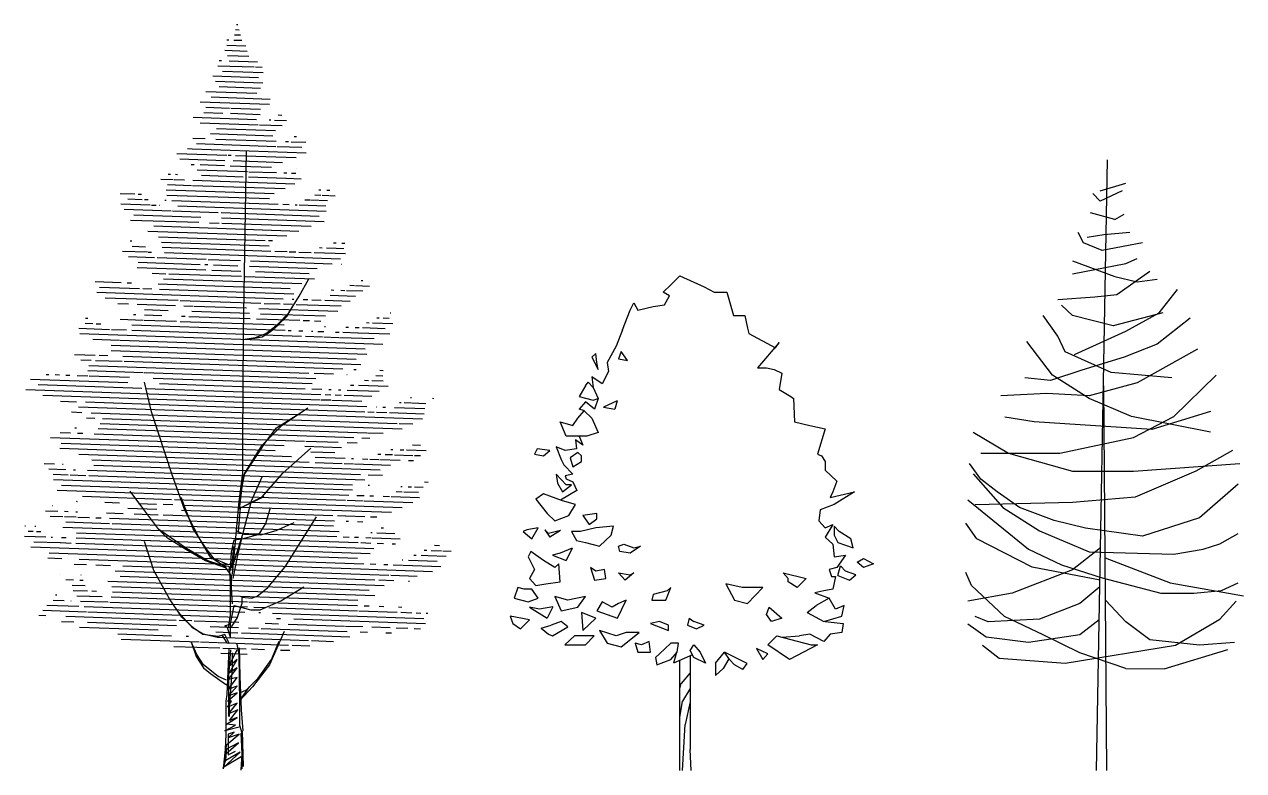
# Model space of a CAD drawing. Header units: millimetres. Extents: x 1184 to 28018, y -9790 to 13251.
# Drawn here: x 15672 to 27299, y -9790 to -2671 of the extents above; entities that cross this region are included whole.
import ezdxf

# ---------------------------------------------------------------- set-up
doc = ezdxf.new("R2010")
doc.units = ezdxf.units.MM
doc.layers.add('derevo', color=7, linetype='Continuous')

msp = doc.modelspace()

# ---------------------------------------------------------------- linework, layer by layer
at = {"layer": 'derevo', "color": 0}
for p, q in [((17695, -2671), (17707, -2671)), ((17677, -2770), (17733, -2772)), ((17686, -2721), (17720, -2722)), ((17601, -2868), (17783, -2874)), ((17603, -2818), (17621, -2818)), ((17668, -2820), (17747, -2823)), ((17528, -3015), (17552, -3016)), ((17584, -2917), (17798, -2925)), ((17609, -2968), (17811, -2975)), ((17626, -3019), (17896, -3028)), ((17518, -3065), (17864, -3077)), ((17560, -3116), (17948, -3130)), ((17877, -3077), (17938, -3080)), ((17470, -3163), (17904, -3178)), ((17495, -3214), (17947, -3230)), ((17403, -3311), (17889, -3328)), ((17453, -3363), (18017, -3383)), ((17528, -3265), (17923, -3279)), ((17348, -3409), (18010, -3432)), ((17401, -3461), (17627, -3469)), ((17641, -3469), (17925, -3479)), ((17283, -3557), (17885, -3578)), ((17383, -3510), (17565, -3517)), ((17639, -3519), (17921, -3529)), ((18007, -3582), (18022, -3583)), ((18056, -3584), (18171, -3588)), ((18093, -3535), (18127, -3536)), ((17347, -3609), (17901, -3629)), ((17447, -3713), (18041, -3734)), ((17503, -3665), (18066, -3684)), ((17914, -3629), (18130, -3637)), ((17278, -3757), (17396, -3761)), ((17312, -3808), (18071, -3835)), ((17498, -3765), (18073, -3785)), ((18081, -3835), (18319, -3843)), ((18163, -3788), (18191, -3789)), ((18215, -3790), (18357, -3795)), ((18244, -3741), (18266, -3741)), ((17127, -3902), (17601, -3918)), ((17155, -3953), (17582, -3968)), ((17227, -3855), (17271, -3857)), ((17273, -3857), (18360, -3895)), ((17614, -3919), (17644, -3920)), ((17684, -3921), (18263, -3941)), ((17762, -5619), (17791, -3880)), ((17263, -4007), (17292, -4008)), ((17320, -4059), (17801, -4075)), ((17347, -4009), (17580, -4018)), ((17633, -4019), (18027, -4033)), ((17662, -3970), (18134, -3987)), ((18270, -4042), (18270, -4042)), ((25896, -9790), (26001, -3962)), ((16974, -4147), (17092, -4151)), ((17042, -4099), (17066, -4100)), ((17101, -4151), (17199, -4154)), ((17113, -4101), (17132, -4102)), ((17277, -4157), (18251, -4191)), ((17360, -4110), (17759, -4124)), ((17809, -4126), (18164, -4138)), ((17811, -4076), (18077, -4085)), ((18145, -4087), (18176, -4088)), ((18167, -4138), (18312, -4143)), ((18218, -4090), (18260, -4091)), ((25931, -4259), (26177, -4185)), ((16584, -4283), (16724, -4288)), ((16758, -4289), (16789, -4290)), ((17025, -4248), (18054, -4284)), ((17031, -4299), (18009, -4333)), ((17037, -4199), (17267, -4207)), ((17275, -4207), (18160, -4238)), ((18441, -4298), (18498, -4300)), ((18481, -4249), (18500, -4250)), ((18512, -4300), (18574, -4302)), ((18557, -4252), (18584, -4253)), ((25931, -4358), (25861, -4284)), ((26141, -4259), (25931, -4358)), ((16591, -4383), (16871, -4393)), ((16657, -4336), (16794, -4340)), ((16816, -4341), (16851, -4342)), ((16884, -4394), (16929, -4395)), ((16957, -4396), (16962, -4396)), ((17012, -4348), (17023, -4348)), ((17079, -4350), (18091, -4386)), ((17135, -4402), (18551, -4452)), ((18138, -4387), (18196, -4389)), ((18253, -4391), (18273, -4392)), ((18293, -4393), (18547, -4402)), ((18345, -4345), (18393, -4346)), ((18400, -4346), (18562, -4352)), ((18582, -4303), (18637, -4305)), ((16623, -4434), (17071, -4450)), ((16715, -4488), (17354, -4510)), ((17085, -4451), (17519, -4466)), ((17548, -4467), (18483, -4499)), ((17551, -4517), (18531, -4551)), ((26071, -4531), (25838, -4469)), ((26071, -4531), (26159, -4482)), ((16683, -4537), (17336, -4559)), ((16849, -4642), (18176, -4689)), ((16906, -4594), (18288, -4643)), ((17438, -4563), (17530, -4566)), ((17555, -4567), (18406, -4597)), ((16682, -4737), (16696, -4737)), ((16950, -4696), (17968, -4732)), ((16978, -4747), (18006, -4783)), ((17999, -4733), (18038, -4734)), ((18619, -4754), (18646, -4755)), ((18698, -4757), (18728, -4758)), ((25773, -4754), (25721, -4655)), ((25949, -4829), (25773, -4754)), ((25966, -4680), (25808, -4705)), ((26334, -4754), (25949, -4829)), ((26212, -4655), (25966, -4680)), ((16607, -4834), (16845, -4842)), ((16701, -4787), (16827, -4792)), ((16853, -4843), (16884, -4844)), ((16854, -4793), (16856, -4793)), ((16985, -4797), (18022, -4834)), ((17008, -4848), (18687, -4907)), ((18060, -4835), (18178, -4839)), ((18198, -4840), (18262, -4842)), ((18289, -4843), (18406, -4847)), ((18434, -4848), (18734, -4858)), ((18485, -4800), (18511, -4801)), ((18553, -4802), (18644, -4805)), ((18646, -4805), (18717, -4808)), ((16666, -4886), (16912, -4895)), ((16747, -4989), (17403, -5012)), ((16756, -4939), (17347, -4960)), ((16939, -4896), (17406, -4912)), ((17392, -4962), (17421, -4963)), ((17426, -4913), (17734, -4924)), ((17474, -4965), (17709, -4973)), ((17818, -4977), (18465, -4999)), ((17827, -4927), (18608, -4954)), ((18694, -4957), (18696, -4957)), ((25668, -4928), (26071, -5076)), ((25668, -5051), (26177, -4952)), ((26177, -4952), (26282, -4903)), ((16891, -5044), (17021, -5049)), ((17000, -5098), (18318, -5144)), ((17051, -5050), (17744, -5074)), ((17460, -5014), (17737, -5024)), ((17778, -5075), (18439, -5098)), ((17876, -5029), (18388, -5046)), ((18292, -5265), (18384, -5099)), ((18809, -5111), (18810, -5111)), ((18884, -5114), (18900, -5114)), ((21837, -5157), (21922, -5071)), ((21922, -5071), (22153, -5174)), ((26071, -5076), (26282, -5126)), ((26404, -5027), (26089, -5250)), ((26282, -5126), (26475, -5101)), ((16347, -5125), (16594, -5134)), ((16362, -5226), (18140, -5288)), ((16387, -5177), (16771, -5190)), ((16651, -5136), (16694, -5137)), ((16801, -5191), (16886, -5194)), ((16948, -5146), (18206, -5190)), ((16960, -5197), (18243, -5242)), ((18596, -5204), (18622, -5205)), ((18691, -5207), (18729, -5208)), ((18744, -5209), (18900, -5214)), ((18776, -5160), (18821, -5162)), ((18830, -5162), (18964, -5167)), ((21764, -5225), (21837, -5157)), ((21825, -5260), (21764, -5225)), ((22153, -5174), (22251, -5225)), ((22251, -5225), (22372, -5225)), ((22372, -5225), (22433, -5449)), ((26492, -5423), (26667, -5200)), ((16441, -5279), (17139, -5303)), ((16562, -5333), (16665, -5337)), ((16748, -5339), (17113, -5352)), ((17157, -5304), (17927, -5331)), ((17959, -5332), (18110, -5337)), ((18143, -5338), (18230, -5341)), ((18193, -5421), (18292, -5265)), ((18226, -5291), (18240, -5291)), ((18264, -5342), (18692, -5357)), ((18329, -5295), (18375, -5296)), ((18412, -5297), (18501, -5301)), ((18536, -5302), (18779, -5310)), ((18555, -5252), (18557, -5252)), ((18588, -5254), (18828, -5262)), ((21448, -5397), (21485, -5328)), ((21485, -5328), (21521, -5397)), ((21667, -5363), (21777, -5346)), ((21777, -5346), (21825, -5260)), ((25879, -5274), (25528, -5299)), ((26089, -5250), (25879, -5274)), ((16667, -5437), (16669, -5437)), ((16714, -5438), (16736, -5439)), ((16817, -5442), (16983, -5448)), ((16818, -5392), (17044, -5400)), ((17169, -5454), (17205, -5455)), ((17191, -5355), (17283, -5358)), ((17239, -5457), (17825, -5477)), ((17269, -5408), (17820, -5427)), ((17290, -5358), (17791, -5376)), ((17908, -5380), (18662, -5406)), ((17925, -5431), (18543, -5452)), ((18084, -5538), (18193, -5421)), ((18093, -5537), (18175, -5456)), ((18175, -5456), (18230, -5364)), ((19161, -5424), (19167, -5424)), ((21375, -5586), (21448, -5397)), ((21521, -5397), (21667, -5363)), ((22433, -5449), (22543, -5449)), ((22543, -5449), (22567, -5569)), ((25528, -5646), (25388, -5448)), ((25668, -5448), (25563, -5349)), ((26054, -5547), (25668, -5448)), ((26527, -5423), (26054, -5547)), ((26177, -5596), (26492, -5423)), ((16192, -5570), (16484, -5580)), ((16252, -5522), (16325, -5525)), ((16254, -5472), (16277, -5473)), ((16356, -5526), (16402, -5527)), ((16585, -5484), (16805, -5491)), ((16696, -5538), (18158, -5589)), ((16815, -5492), (17123, -5503)), ((17158, -5504), (18150, -5538)), ((17884, -5479), (18298, -5494)), ((17974, -5619), (18084, -5538)), ((18020, -5600), (18093, -5537)), ((18330, -5495), (18390, -5497)), ((18438, -5498), (18500, -5501)), ((18535, -5552), (18543, -5552)), ((18738, -5559), (18762, -5560)), ((18825, -5562), (18863, -5563)), ((18895, -5564), (19112, -5572)), ((18935, -5516), (18959, -5517)), ((18992, -5518), (19187, -5525)), ((19032, -5469), (19056, -5470)), ((19094, -5471), (19150, -5473)), ((22567, -5569), (22579, -5620)), ((26790, -5472), (26475, -5720)), ((16201, -5620), (19090, -5721)), ((16324, -5675), (16578, -5684)), ((16502, -5581), (16646, -5586)), ((16585, -5684), (18923, -5766)), ((16696, -5588), (18315, -5644)), ((17755, -6644), (17762, -5619)), ((17773, -5675), (17875, -5658)), ((17773, -5675), (17868, -5663)), ((17868, -5663), (17938, -5652)), ((17875, -5658), (17974, -5619)), ((17938, -5652), (18020, -5600)), ((18189, -5590), (18216, -5591)), ((18290, -5593), (18328, -5595)), ((18352, -5646), (18514, -5651)), ((18411, -5598), (18422, -5598)), ((18469, -5600), (18528, -5602)), ((18527, -5652), (18587, -5654)), ((18593, -5654), (18672, -5657)), ((18638, -5606), (18674, -5607)), ((18678, -5657), (19007, -5668)), ((18708, -5608), (18853, -5613)), ((18854, -5613), (19157, -5624)), ((21375, -5586), (21315, -5741)), ((22579, -5620), (22834, -5758)), ((25475, -6017), (25230, -5695)), ((25598, -5794), (25528, -5646)), ((25686, -5819), (26177, -5596)), ((16498, -5781), (18837, -5863)), ((16501, -5731), (18937, -5816)), ((21120, -5809), (21084, -5844)), ((21132, -5895), (21120, -5809)), ((21315, -5741), (21229, -5895)), ((21363, -5792), (21339, -5861)), ((21424, -5878), (21363, -5792)), ((22871, -5706), (22664, -5947)), ((22834, -5758), (22871, -5706)), ((26036, -5992), (25598, -5794)), ((26475, -5720), (26159, -5844)), ((26860, -5770), (26282, -6091)), ((16150, -5819), (16346, -5826)), ((16210, -5871), (16310, -5874)), ((16287, -5924), (18386, -5997)), ((16349, -5876), (16604, -5885)), ((16384, -5827), (16467, -5830)), ((16612, -5835), (18880, -5914)), ((16623, -5885), (18709, -5958)), ((21084, -5844), (21144, -5964)), ((21144, -5964), (21132, -5895)), ((21229, -5895), (21242, -5981)), ((21339, -5861), (21424, -5878)), ((26159, -5844), (25756, -5968)), ((15880, -6010), (15905, -6010)), ((15965, -6012), (16008, -6014)), ((16067, -6016), (16106, -6017)), ((16175, -6020), (16277, -6023)), ((16277, -5973), (16804, -5992)), ((16291, -6024), (16673, -6037)), ((16814, -5992), (18452, -6049)), ((16899, -6045), (18415, -6098)), ((18434, -5999), (18619, -6005)), ((18748, -6010), (18750, -6010)), ((18813, -5962), (18836, -5963)), ((19024, -6019), (19090, -6022)), ((19063, -5971), (19092, -5972)), ((21084, -6032), (21096, -6135)), ((21181, -6101), (21084, -6032)), ((21242, -5981), (21181, -6101)), ((22664, -5947), (22749, -5947)), ((22749, -5947), (22822, -5964)), ((22822, -5964), (22895, -5998)), ((22895, -5998), (22871, -6153)), ((25458, -6067), (25212, -6042)), ((25756, -5968), (25458, -6067)), ((25826, -6240), (25475, -6017)), ((26615, -6042), (26036, -5992)), ((26632, -6413), (27036, -6017)), ((15686, -6153), (18492, -6251)), ((15730, -6054), (16658, -6087)), ((15803, -6107), (16792, -6141)), ((16883, -6368), (16819, -6085)), ((16828, -6143), (18500, -6201)), ((16960, -6097), (18348, -6146)), ((18413, -6148), (18507, -6151)), ((18575, -6154), (18597, -6154)), ((18666, -6157), (18689, -6158)), ((18751, -6160), (19056, -6170)), ((18782, -6111), (18813, -6112)), ((18858, -6114), (19141, -6123)), ((18916, -6065), (18955, -6067)), ((18985, -6068), (19094, -6072)), ((21023, -6118), (20962, -6221)), ((21023, -6118), (21047, -6084)), ((21096, -6135), (21047, -6084)), ((21096, -6135), (21144, -6239)), ((22871, -6153), (22980, -6221)), ((26282, -6091), (25826, -6215)), ((25994, -9790), (25965, -6119)), ((15847, -6208), (18937, -6316)), ((16016, -6264), (16170, -6270)), ((16255, -6273), (18920, -6366)), ((18502, -6251), (18593, -6254)), ((18539, -6202), (18595, -6204)), ((18604, -6255), (18889, -6265)), ((18635, -6206), (18693, -6208)), ((18720, -6209), (18986, -6218)), ((19249, -6277), (19266, -6278)), ((19355, -6231), (19362, -6231)), ((19563, -6238), (19577, -6239)), ((20962, -6221), (21096, -6256)), ((21023, -6273), (20962, -6342)), ((21108, -6342), (21023, -6273)), ((21096, -6256), (21144, -6239)), ((21144, -6239), (21108, -6342)), ((21325, -6262), (21193, -6324)), ((21325, -6262), (21302, -6342)), ((22980, -6221), (23005, -6239)), ((23005, -6239), (23017, -6462)), ((25423, -6191), (24984, -6215)), ((25826, -6215), (25423, -6191)), ((26229, -6413), (25826, -6240)), ((16120, -6368), (16220, -6372)), ((16188, -6320), (19470, -6435)), ((16310, -6375), (19227, -6477)), ((17080, -6969), (16883, -6368)), ((18130, -6495), (18374, -6329)), ((18947, -6367), (19007, -6369)), ((19030, -6320), (19033, -6320)), ((19030, -6370), (19129, -6373)), ((19089, -6322), (19115, -6323)), ((19154, -6374), (19483, -6385)), ((19201, -6326), (19492, -6336)), ((19295, -6279), (19360, -6281)), ((19368, -6281), (19500, -6286)), ((20950, -6427), (21011, -6359)), ((21013, -6356), (20962, -6342)), ((21011, -6359), (21084, -6427)), ((21193, -6324), (21302, -6342)), ((26983, -6364), (26422, -6537)), ((16265, -6423), (16344, -6426)), ((16396, -6478), (18938, -6567)), ((16417, -6429), (19275, -6528)), ((17939, -6686), (18130, -6495)), ((18075, -6519), (18263, -6401)), ((19247, -6477), (19377, -6482)), ((20780, -6462), (20901, -6496)), ((20840, -6599), (20780, -6462)), ((20901, -6496), (20950, -6427)), ((21084, -6427), (21144, -6565)), ((23017, -6462), (23163, -6496)), ((23163, -6496), (23308, -6530)), ((25300, -6463), (25020, -6417)), ((26422, -6537), (25300, -6463)), ((26983, -6562), (26229, -6413)), ((26247, -6611), (26632, -6413)), ((15921, -6611), (18150, -6689)), ((16012, -6564), (16112, -6568)), ((16153, -6519), (16168, -6520)), ((16177, -6570), (16229, -6572)), ((16336, -6576), (18342, -6646)), ((16375, -6527), (18815, -6612)), ((17975, -6652), (18075, -6519)), ((18889, -6615), (18967, -6618)), ((18943, -6567), (19093, -6572)), ((21035, -6599), (20840, -6599)), ((20962, -6599), (20998, -6685)), ((21144, -6565), (21035, -6599)), ((23308, -6530), (23236, -6771)), ((24721, -6562), (25055, -6760)), ((25545, -6760), (26247, -6611)), ((16009, -6714), (18219, -6792)), ((16024, -6665), (18062, -6736)), ((17755, -6951), (17755, -6644)), ((17761, -6977), (17975, -6652)), ((17773, -6951), (17939, -6686)), ((18137, -6951), (18402, -6714)), ((18346, -6696), (18695, -6708)), ((18356, -6646), (18665, -6657)), ((18749, -6660), (18844, -6663)), ((19166, -6725), (19184, -6725)), ((19254, -6728), (19292, -6729)), ((19315, -6730), (19503, -6736)), ((19373, -6682), (19448, -6684)), ((20561, -6719), (20536, -6771)), ((20682, -6737), (20561, -6719)), ((20622, -6788), (20682, -6737)), ((20743, -6702), (20792, -6822)), ((20828, -6737), (20743, -6702)), ((20938, -6719), (20828, -6737)), ((20926, -6633), (20938, -6719)), ((20998, -6685), (20926, -6633)), ((27193, -6735), (26843, -6933)), ((15862, -6859), (15960, -6863)), ((16192, -6771), (18388, -6848)), ((16315, -6825), (19064, -6921)), ((18404, -6748), (18634, -6756)), ((18446, -6800), (18730, -6809)), ((18446, -6850), (18703, -6859)), ((18722, -6859), (18809, -6862)), ((18791, -6812), (18811, -6812)), ((18895, -6815), (18948, -6817)), ((18967, -6818), (19052, -6821)), ((19042, -6770), (19071, -6771)), ((19063, -6821), (19256, -6828)), ((19114, -6773), (19182, -6775)), ((19202, -6776), (19375, -6782)), ((19334, -6831), (19383, -6832)), ((19392, -6783), (19449, -6785)), ((20536, -6771), (20622, -6788)), ((20792, -6822), (20816, -6874)), ((20950, -6754), (20877, -6805)), ((20877, -6805), (20901, -6891)), ((20901, -6891), (20986, -6840)), ((20986, -6788), (20950, -6754)), ((20986, -6840), (20986, -6788)), ((23236, -6771), (23272, -6788)), ((23272, -6788), (23308, -6840)), ((23308, -6840), (23308, -6925)), ((24792, -7008), (24686, -6859)), ((24792, -6760), (25545, -6760)), ((25055, -6760), (25668, -6933)), ((26247, -6933), (27264, -6859)), ((15905, -6911), (16067, -6917)), ((15948, -6962), (16091, -6967)), ((16035, -6865), (16043, -6866)), ((16108, -6968), (16259, -6973)), ((16139, -6919), (16159, -6920)), ((16273, -6924), (18920, -7016)), ((16285, -6974), (18801, -7062)), ((16333, -6876), (18877, -6965)), ((17201, -7304), (17080, -6969)), ((17720, -7223), (17755, -6951)), ((17748, -7078), (17773, -6951)), ((17939, -7177), (18137, -6951)), ((18821, -6863), (19164, -6875)), ((18951, -6967), (19086, -6972)), ((20743, -6960), (20755, -7046)), ((20840, -7063), (20743, -6960)), ((20816, -6874), (20901, -6960)), ((20901, -6960), (20828, -6977)), ((23308, -6925), (23418, -7028)), ((24721, -6958), (25002, -7280)), ((25668, -6933), (26247, -6933)), ((26843, -6933), (26264, -7181)), ((15949, -7013), (18802, -7112)), ((16027, -7065), (18767, -7161)), ((17724, -7294), (17761, -6977)), ((17837, -7216), (17939, -6986)), ((18951, -7067), (18963, -7068)), ((19263, -7078), (19275, -7079)), ((19331, -7081), (19363, -7082)), ((19391, -7083), (19476, -7086)), ((19486, -7036), (19523, -7037)), ((20755, -7046), (20804, -7131)), ((20804, -7131), (20889, -7063)), ((20828, -6977), (20838, -7005)), ((20838, -7005), (20902, -7034)), ((20889, -7063), (20840, -7063)), ((20902, -7034), (20940, -7118)), ((23418, -7028), (23381, -7131)), ((24949, -7131), (24792, -7008)), ((27246, -7057), (26878, -7379)), ((15986, -7114), (18733, -7210)), ((16227, -7172), (17074, -7202)), ((16801, -7287), (16681, -7124)), ((17103, -7203), (19274, -7279)), ((17282, -7482), (17167, -7183)), ((17709, -7297), (17939, -7177)), ((17732, -7283), (17957, -7176)), ((18843, -7164), (18911, -7166)), ((18965, -7168), (19000, -7169)), ((19093, -7172), (19153, -7174)), ((19171, -7175), (19440, -7184)), ((19217, -7127), (19273, -7129)), ((19292, -7129), (19429, -7134)), ((20622, -7149), (20549, -7200)), ((20549, -7200), (20658, -7338)), ((20804, -7217), (20622, -7149)), ((20940, -7118), (20783, -7210)), ((23357, -7183), (23588, -7131)), ((23381, -7131), (23357, -7183)), ((23588, -7131), (23394, -7252)), ((24669, -7206), (25247, -7676)), ((25160, -7280), (24949, -7131)), ((26264, -7181), (25668, -7231)), ((15874, -7310), (15991, -7314)), ((15940, -7262), (15943, -7262)), ((16056, -7316), (16091, -7318)), ((16163, -7320), (16178, -7321)), ((16165, -7220), (16174, -7221)), ((16438, -7230), (16580, -7235)), ((16658, -7287), (16935, -7297)), ((16761, -7241), (16932, -7247)), ((16953, -7488), (16801, -7287)), ((16996, -7249), (17088, -7252)), ((17171, -7305), (18612, -7356)), ((17184, -7256), (19174, -7325)), ((17338, -7569), (17201, -7304)), ((17656, -7916), (17720, -7223)), ((17713, -7508), (17732, -7283)), ((17755, -7534), (17837, -7216)), ((17974, -7432), (18020, -7280)), ((18749, -7210), (18902, -7216)), ((18913, -7216), (19375, -7232)), ((20926, -7252), (20804, -7217)), ((20865, -7355), (20926, -7252)), ((23260, -7303), (23248, -7406)), ((23394, -7252), (23260, -7303)), ((25668, -7231), (24739, -7255)), ((25002, -7280), (25353, -7503)), ((25493, -7404), (25160, -7280)), ((15917, -7362), (16039, -7366)), ((16055, -7366), (16165, -7370)), ((16066, -7417), (16484, -7431)), ((16182, -7371), (16293, -7375)), ((16352, -7377), (16405, -7379)), ((16455, -7330), (16614, -7336)), ((16483, -7381), (18621, -7456)), ((16510, -7432), (18674, -7508)), ((16720, -7340), (16949, -7348)), ((16997, -7349), (18629, -7406)), ((17911, -7534), (17974, -7432)), ((18073, -7499), (18246, -7424)), ((18158, -7845), (18458, -7368)), ((18657, -7357), (18733, -7360)), ((18738, -7360), (18918, -7366)), ((18740, -7410), (18762, -7411)), ((18848, -7414), (18900, -7416)), ((18973, -7368), (19032, -7370)), ((20658, -7338), (20731, -7406)), ((20731, -7406), (20865, -7355)), ((21132, -7338), (20998, -7355)), ((20998, -7355), (21059, -7441)), ((21059, -7441), (21132, -7389)), ((21132, -7389), (21132, -7338)), ((23248, -7406), (23308, -7475)), ((23381, -7441), (23308, -7561)), ((23308, -7475), (23381, -7441)), ((24756, -7577), (24651, -7429)), ((25791, -7478), (25493, -7404)), ((26878, -7379), (26334, -7552)), ((15672, -7553), (15878, -7560)), ((15675, -7453), (15684, -7454)), ((15707, -7504), (15756, -7506)), ((15773, -7457), (15781, -7457)), ((15788, -7507), (15829, -7509)), ((16038, -7466), (18651, -7557)), ((16168, -7520), (18856, -7614)), ((17218, -7672), (16953, -7488)), ((17038, -7571), (16953, -7488)), ((17407, -7670), (17282, -7482)), ((17656, -7845), (17755, -7534)), ((17702, -7506), (17766, -7534)), ((17748, -7580), (17911, -7534)), ((17766, -7534), (17928, -7541)), ((17928, -7541), (18073, -7499)), ((18975, -7518), (18989, -7519)), ((19032, -7520), (19205, -7526)), ((19073, -7472), (19097, -7473)), ((20464, -7492), (20427, -7509)), ((20427, -7509), (20512, -7578)), ((20573, -7475), (20464, -7492)), ((20512, -7578), (20573, -7475)), ((20634, -7492), (20682, -7561)), ((20670, -7526), (20634, -7492)), ((20783, -7500), (20670, -7526)), ((20783, -7500), (20682, -7561)), ((20889, -7509), (20938, -7595)), ((20974, -7509), (20889, -7509)), ((21120, -7475), (20974, -7509)), ((21290, -7458), (21120, -7475)), ((21157, -7647), (21266, -7544)), ((21266, -7544), (21290, -7458)), ((23394, -7458), (23394, -7544)), ((23442, -7509), (23394, -7458)), ((23394, -7544), (23430, -7612)), ((23552, -7578), (23442, -7509)), ((25353, -7503), (25826, -7701)), ((26334, -7552), (25791, -7478)), ((27071, -7627), (27246, -7528)), ((15734, -7655), (18848, -7764)), ((15763, -7606), (16013, -7615)), ((15927, -7562), (15939, -7563)), ((16016, -7615), (16117, -7619)), ((16026, -7566), (16069, -7567)), ((16164, -7620), (18969, -7718)), ((16166, -7570), (19005, -7670)), ((16907, -7880), (16819, -7605)), ((17212, -7681), (17038, -7571)), ((17420, -7788), (17218, -7672)), ((17448, -7753), (17338, -7569)), ((17481, -7770), (17407, -7670)), ((17646, -7707), (17674, -7587)), ((17651, -7858), (17669, -7652)), ((17674, -7587), (17748, -7580)), ((17706, -7733), (17750, -7563)), ((18713, -7559), (18769, -7561)), ((18820, -7563), (18857, -7564)), ((18881, -7615), (18977, -7619)), ((18928, -7567), (18979, -7569)), ((18990, -7569), (19256, -7578)), ((19036, -7621), (19095, -7623)), ((19180, -7626), (19210, -7627)), ((19582, -7640), (19630, -7641)), ((20896, -7666), (20780, -7715)), ((20896, -7666), (20840, -7784)), ((20938, -7595), (21023, -7612)), ((21023, -7612), (21157, -7647)), ((21339, -7647), (21388, -7629)), ((21351, -7698), (21339, -7647)), ((21388, -7629), (21485, -7664)), ((21546, -7647), (21448, -7715)), ((21485, -7664), (21546, -7647)), ((23308, -7561), (23381, -7629)), ((23381, -7629), (23394, -7750)), ((23430, -7612), (23576, -7664)), ((23576, -7664), (23552, -7578)), ((25282, -7850), (24756, -7577)), ((25934, -7663), (25668, -7874)), ((26913, -7676), (27071, -7627)), ((15897, -7761), (16030, -7766)), ((15907, -7712), (18909, -7816)), ((16193, -7771), (18877, -7865)), ((17400, -7788), (17212, -7681)), ((17599, -7858), (17400, -7788)), ((17529, -7824), (17420, -7788)), ((17593, -7852), (17448, -7753)), ((17617, -7825), (17481, -7770)), ((17639, -7880), (17646, -7707)), ((17662, -7958), (17706, -7733)), ((19275, -7779), (19280, -7779)), ((19335, -7781), (19607, -7791)), ((19387, -7733), (19407, -7734)), ((19456, -7735), (19518, -7738)), ((19485, -7686), (19511, -7687)), ((19519, -7738), (19693, -7744)), ((19551, -7689), (19650, -7692)), ((19661, -7692), (19741, -7695)), ((20500, -7698), (20476, -7750)), ((20476, -7750), (20536, -7870)), ((20622, -7784), (20500, -7698)), ((20731, -7853), (20622, -7784)), ((20780, -7715), (20707, -7733)), ((20707, -7733), (20840, -7784)), ((21448, -7715), (21351, -7698)), ((23394, -7750), (23503, -7733)), ((23503, -7733), (23418, -7853)), ((23612, -7801), (23673, -7767)), ((23673, -7767), (23770, -7818)), ((25247, -7676), (25563, -7825)), ((25826, -7701), (26632, -7726)), ((25978, -7760), (26597, -7998)), ((26632, -7726), (26913, -7676)), ((16147, -7820), (16264, -7824)), ((16354, -7827), (16492, -7832)), ((16537, -7884), (19013, -7970)), ((16610, -7836), (19148, -7925)), ((17056, -8152), (16907, -7880)), ((17628, -7845), (17529, -7824)), ((17646, -7933), (17593, -7852)), ((17643, -7814), (17617, -7825)), ((17639, -8008), (17628, -7845)), ((17992, -8043), (18158, -7845)), ((18878, -7865), (19040, -7871)), ((18968, -7818), (19022, -7820)), ((19041, -7871), (19564, -7889)), ((19101, -7823), (19137, -7824)), ((19190, -7826), (19279, -7829)), ((19284, -7829), (19644, -7842)), ((20536, -7870), (20488, -7956)), ((20767, -7818), (20731, -7853)), ((20780, -7990), (20767, -7818)), ((21071, -7853), (21108, -7973)), ((21120, -7887), (21071, -7853)), ((21205, -7870), (21120, -7887)), ((21217, -7956), (21205, -7870)), ((21400, -7973), (21339, -7904)), ((21339, -7904), (21448, -7921)), ((21485, -7904), (21400, -7973)), ((21448, -7921), (21485, -7904)), ((22956, -7956), (22907, -7904)), ((22907, -7904), (23126, -7956)), ((23418, -7853), (23345, -7870)), ((23345, -7870), (23369, -7939)), ((23428, -7928), (23454, -7836)), ((23503, -7887), (23454, -7836)), ((23600, -7921), (23503, -7887)), ((23673, -7853), (23612, -7801)), ((23770, -7818), (23673, -7853)), ((24704, -8023), (24651, -7899)), ((25668, -7874), (25090, -8097)), ((25931, -7973), (25282, -7850)), ((25563, -7825), (25949, -7949)), ((16007, -7915), (16008, -7915)), ((16067, -7967), (16139, -7970)), ((16128, -8019), (16252, -8024)), ((16201, -7972), (16232, -7973)), ((16211, -7922), (16212, -7922)), ((16468, -7981), (18959, -8068)), ((16584, -7935), (19102, -8023)), ((17639, -8308), (17639, -8008)), ((17646, -8053), (17646, -7933)), ((19052, -7971), (19195, -7976)), ((19165, -7925), (19418, -7934)), ((19334, -7981), (19344, -7982)), ((20488, -7956), (20549, -8024)), ((20549, -8024), (20646, -8007)), ((20646, -8007), (20780, -7990)), ((21108, -7973), (21217, -7956)), ((22360, -8007), (22445, -8162)), ((22518, -8042), (22360, -8007)), ((22956, -7990), (22956, -7956)), ((23041, -8042), (22956, -7990)), ((23126, -7956), (23041, -8042)), ((23369, -7939), (23406, -7939)), ((23406, -7939), (23381, -8059)), ((23428, -7928), (23539, -7973)), ((23539, -7973), (23600, -7921)), ((25949, -7949), (26510, -8097)), ((26597, -7998), (27299, -8122)), ((27088, -8072), (27246, -7998)), ((15968, -8114), (15982, -8114)), ((16137, -8070), (16273, -8074)), ((16172, -8121), (16293, -8125)), ((16297, -8125), (16415, -8129)), ((16314, -8076), (16361, -8078)), ((16499, -8132), (17801, -8178)), ((16506, -8033), (19014, -8120)), ((16511, -8083), (18851, -8165)), ((17656, -8198), (17646, -8053)), ((17748, -8191), (17748, -8135)), ((17748, -8135), (17837, -8145)), ((17837, -8145), (17893, -8124)), ((17893, -8124), (17992, -8043)), ((18119, -8170), (18338, -8036)), ((20378, -8042), (20342, -8145)), ((20439, -8059), (20378, -8042)), ((20512, -8059), (20439, -8059)), ((20573, -8145), (20512, -8059)), ((20731, -8127), (20792, -8265)), ((20853, -8162), (20731, -8127)), ((21023, -8127), (20853, -8162)), ((20950, -8231), (21023, -8127)), ((21667, -8110), (21655, -8162)), ((21801, -8076), (21667, -8110)), ((21789, -8162), (21837, -8042)), ((21837, -8042), (21801, -8076)), ((22713, -8042), (22518, -8042)), ((22567, -8196), (22713, -8042)), ((23296, -8076), (23211, -8093)), ((23211, -8093), (23345, -8145)), ((23381, -8059), (23296, -8076)), ((25090, -8097), (24669, -8172)), ((25019, -8320), (24704, -8023)), ((25928, -8036), (25738, -8196)), ((26510, -8097), (26825, -8097)), ((26825, -8097), (27088, -8072)), ((15887, -8211), (16191, -8222)), ((15947, -8163), (16052, -8167)), ((16115, -8169), (16118, -8169)), ((16207, -8172), (16470, -8181)), ((16243, -8224), (17775, -8277)), ((16487, -8182), (17799, -8228)), ((17172, -8326), (17056, -8152)), ((17639, -8389), (17674, -8216)), ((17674, -8216), (17830, -8255)), ((17702, -8336), (17748, -8191)), ((17811, -8178), (18850, -8214)), ((17830, -8255), (17921, -8255)), ((17859, -8230), (17976, -8234)), ((17921, -8255), (18119, -8170)), ((18002, -8235), (18848, -8264)), ((18913, -8217), (18960, -8218)), ((19056, -8222), (19101, -8223)), ((19241, -8228), (19271, -8229)), ((20342, -8145), (20476, -8179)), ((20476, -8179), (20573, -8145)), ((20488, -8231), (20658, -8334)), ((20585, -8248), (20488, -8231)), ((20712, -8228), (20585, -8248)), ((20712, -8228), (20658, -8334)), ((20792, -8265), (20950, -8231)), ((21181, -8179), (21132, -8265)), ((21278, -8231), (21181, -8179)), ((21339, -8196), (21278, -8231)), ((21327, -8334), (21412, -8162)), ((21412, -8162), (21339, -8196)), ((21655, -8162), (21789, -8162)), ((22445, -8162), (22567, -8196)), ((22749, -8299), (22774, -8231)), ((22774, -8231), (22895, -8334)), ((23138, -8282), (23223, -8213)), ((23345, -8145), (23223, -8213)), ((23406, -8248), (23345, -8145)), ((23491, -8213), (23406, -8248)), ((23467, -8316), (23491, -8213)), ((25738, -8196), (25353, -8345)), ((25981, -8163), (26177, -8370)), ((27071, -8345), (27228, -8172)), ((15809, -8308), (15876, -8311)), ((15848, -8260), (16265, -8274)), ((16025, -8366), (16142, -8370)), ((16067, -8317), (17118, -8354)), ((16278, -8275), (17702, -8325)), ((17274, -8427), (17138, -8275)), ((17147, -8355), (17269, -8359)), ((17292, -8435), (17172, -8326)), ((17291, -8360), (17717, -8375)), ((17618, -8428), (17639, -8308)), ((17646, -8417), (17702, -8336)), ((17907, -8282), (17924, -8282)), ((18038, -8286), (19480, -8337)), ((18075, -8338), (18114, -8339)), ((18243, -8343), (19496, -8387)), ((18861, -8265), (19228, -8278)), ((19263, -8279), (19366, -8283)), ((19409, -8284), (19454, -8286)), ((19504, -8287), (19519, -8288)), ((20305, -8316), (20330, -8385)), ((20488, -8351), (20305, -8316)), ((20403, -8437), (20488, -8351)), ((20792, -8368), (20695, -8402)), ((20853, -8419), (20792, -8368)), ((20986, -8282), (20998, -8454)), ((21120, -8334), (20986, -8282)), ((20998, -8454), (21120, -8334)), ((21132, -8265), (21327, -8334)), ((21728, -8368), (21643, -8385)), ((21813, -8402), (21728, -8368)), ((22011, -8336), (21995, -8402)), ((22011, -8336), (22056, -8368)), ((22153, -8402), (22056, -8368)), ((22798, -8368), (22749, -8299)), ((22895, -8334), (22798, -8368)), ((23138, -8282), (23296, -8368)), ((23296, -8368), (23467, -8316)), ((23308, -8368), (23479, -8385)), ((24862, -8370), (24739, -8320)), ((25353, -8345), (24862, -8370)), ((25388, -8493), (25019, -8320)), ((25922, -8352), (25738, -8493)), ((26404, -8543), (26177, -8370)), ((26650, -8592), (27071, -8345)), ((16196, -8422), (16949, -8448)), ((16274, -8375), (17124, -8404)), ((16563, -8485), (17075, -8503)), ((17381, -8489), (17274, -8427)), ((17374, -8492), (17292, -8435)), ((17443, -8416), (17715, -8425)), ((17497, -8467), (17706, -8475)), ((17582, -8407), (17639, -8389)), ((17610, -8428), (17582, -8407)), ((17639, -8516), (17610, -8428)), ((17639, -8516), (17639, -8393)), ((17741, -8476), (18774, -8512)), ((17808, -8428), (17905, -8432)), ((17931, -8433), (18750, -8461)), ((17968, -8384), (18095, -8388)), ((18148, -8463), (18010, -8781)), ((18187, -8391), (18726, -8410)), ((18734, -8411), (18900, -8416)), ((18875, -8466), (18943, -8468)), ((18985, -8419), (19160, -8425)), ((19120, -8474), (19174, -8476)), ((19218, -8427), (19329, -8431)), ((19388, -8433), (19449, -8436)), ((20330, -8385), (20403, -8437)), ((20599, -8432), (20695, -8402)), ((20599, -8432), (20670, -8488)), ((20707, -8505), (20853, -8419)), ((21157, -8454), (21229, -8574)), ((21315, -8505), (21157, -8454)), ((21412, -8471), (21315, -8505)), ((21363, -8608), (21533, -8471)), ((21533, -8471), (21412, -8471)), ((21643, -8385), (21813, -8454)), ((21813, -8454), (21813, -8402)), ((21995, -8402), (22081, -8437)), ((22081, -8437), (22153, -8402)), ((23467, -8471), (23357, -8488)), ((23479, -8385), (23467, -8471)), ((24844, -8518), (24669, -8394)), ((16594, -8536), (17339, -8562)), ((17098, -8604), (17536, -8619)), ((17214, -8508), (17238, -8508)), ((17317, -8682), (17264, -8562)), ((17264, -8562), (17310, -8700)), ((17350, -8562), (17514, -8568)), ((17519, -8509), (17374, -8492)), ((17499, -8515), (17381, -8489)), ((17562, -8500), (17499, -8515)), ((17508, -8518), (18381, -8548)), ((17582, -8492), (17519, -8509)), ((17520, -8568), (18190, -8592)), ((17606, -8571), (17562, -8500)), ((17628, -8580), (17582, -8492)), ((17699, -8583), (17716, -8682)), ((18027, -8728), (18102, -8555)), ((18224, -8593), (18394, -8599)), ((18411, -8549), (18621, -8557)), ((20670, -8488), (20707, -8505)), ((20919, -8503), (20826, -8590)), ((20826, -8590), (21022, -8590)), ((21104, -8503), (20919, -8503)), ((21022, -8590), (21104, -8503)), ((21229, -8574), (21363, -8608)), ((21558, -8591), (21497, -8574)), ((21497, -8574), (21521, -8660)), ((21631, -8557), (21558, -8591)), ((21643, -8660), (21631, -8557)), ((21837, -8574), (21728, -8677)), ((21910, -8574), (21837, -8574)), ((21898, -8660), (21910, -8574)), ((22020, -8643), (22056, -8591)), ((22056, -8591), (22117, -8660)), ((22761, -8591), (22846, -8505)), ((22968, -8728), (22761, -8591)), ((22846, -8505), (23175, -8591)), ((22895, -8518), (23065, -8505)), ((23236, -8591), (22968, -8728)), ((23163, -8488), (23065, -8505)), ((23296, -8557), (23163, -8488)), ((23175, -8591), (23236, -8591)), ((23357, -8488), (23296, -8557)), ((24809, -8592), (24967, -8716)), ((25247, -8568), (24844, -8518)), ((25738, -8493), (25247, -8568)), ((25738, -8667), (25388, -8493)), ((25598, -8766), (26650, -8592)), ((26878, -8592), (26404, -8543)), ((27211, -8568), (26878, -8592)), ((17310, -8700), (17381, -8810)), ((17381, -8781), (17317, -8682)), ((17545, -8669), (17795, -8678)), ((17564, -8620), (17788, -8628)), ((17607, -9064), (17625, -8626)), ((17639, -8637), (17618, -8884)), ((17618, -8799), (17702, -8637)), ((17656, -8810), (17656, -8665)), ((17716, -8682), (17724, -9145)), ((17720, -8619), (17727, -8891)), ((17839, -8629), (17963, -8634)), ((18113, -8639), (18204, -8642)), ((21521, -8660), (21643, -8660)), ((21728, -8677), (21691, -8711)), ((21691, -8711), (21704, -8780)), ((21837, -8728), (21898, -8660)), ((21887, -8672), (21862, -8763)), ((22042, -8685), (21862, -8763)), ((22056, -8711), (22020, -8643)), ((22020, -8694), (22020, -9587)), ((22166, -8763), (22056, -8711)), ((22117, -8660), (22166, -8763)), ((22263, -8763), (22348, -8660)), ((22564, -8767), (22348, -8660)), ((22397, -8728), (22348, -8660)), ((22761, -8677), (22652, -8625)), ((22652, -8625), (22713, -8728)), ((22713, -8728), (22761, -8677)), ((24967, -8716), (25598, -8766)), ((26177, -8815), (25738, -8667)), ((26541, -8820), (27149, -8634)), ((17519, -8891), (17381, -8781)), ((17381, -8810), (17448, -8863)), ((17702, -8728), (17618, -8799)), ((17618, -8919), (17702, -8810)), ((17628, -8856), (17702, -8728)), ((17628, -9184), (17656, -8810)), ((17702, -8810), (17628, -8856)), ((18010, -8781), (17847, -8990)), ((17900, -8909), (18027, -8728)), ((21704, -8780), (21837, -8728)), ((21922, -9790), (21922, -8736)), ((22263, -8763), (22263, -8883)), ((22263, -8883), (22336, -8814)), ((22390, -8722), (22336, -8814)), ((22445, -8780), (22397, -8728)), ((22522, -8826), (22445, -8780)), ((22522, -8826), (22564, -8767)), ((26177, -8815), (26541, -8820)), ((17448, -8863), (17536, -8926)), ((17600, -8926), (17519, -8891)), ((17536, -8926), (17600, -8972)), ((17618, -8884), (17618, -9273)), ((17618, -9011), (17702, -8902)), ((17702, -8902), (17618, -8919)), ((17727, -8891), (17738, -9209)), ((17791, -9018), (17900, -8909)), ((22020, -8858), (21934, -8959)), ((17596, -9128), (17607, -9064)), ((17610, -9128), (17702, -9046)), ((17618, -9075), (17702, -8983)), ((17702, -8983), (17618, -9011)), ((17702, -9046), (17618, -9075)), ((17847, -8990), (17727, -9121)), ((17727, -9121), (17819, -8990)), ((17727, -9046), (17791, -9018)), ((21922, -9008), (21934, -8959)), ((22020, -9007), (21947, -9127)), ((17596, -9311), (17596, -9128)), ((17610, -9184), (17646, -9128)), ((17646, -9128), (17610, -9128)), ((17702, -9145), (17610, -9184)), ((17618, -9248), (17702, -9145)), ((17628, -9273), (17628, -9184)), ((17724, -9145), (17724, -9357)), ((21922, -9284), (21947, -9127)), ((22020, -9133), (21974, -9350)), ((17593, -9297), (17593, -9442)), ((17600, -9347), (17702, -9283)), ((17709, -9209), (17618, -9248)), ((17628, -9311), (17709, -9209)), ((17702, -9283), (17628, -9311)), ((17738, -9209), (17755, -9410)), ((17582, -9410), (17685, -9357)), ((17720, -9375), (17582, -9410)), ((17685, -9357), (17600, -9347)), ((17724, -9357), (17745, -9428)), ((17748, -9414), (17759, -9750)), ((21948, -9790), (21974, -9350)), ((17593, -9442), (17586, -9587)), ((17593, -9629), (17713, -9523)), ((17713, -9523), (17593, -9587)), ((17603, -9541), (17720, -9442)), ((17614, -9477), (17674, -9424)), ((17674, -9424), (17614, -9442)), ((17720, -9442), (17614, -9477)), ((17614, -9442), (17614, -9640)), ((17748, -9629), (17738, -9432)), ((17748, -9612), (17738, -9432)), ((17586, -9587), (17568, -9774)), ((17575, -9757), (17731, -9612)), ((17593, -9587), (17603, -9541)), ((17593, -9686), (17603, -9576)), ((17731, -9612), (17593, -9693)), ((17593, -9693), (17593, -9629)), ((17614, -9640), (17685, -9605)), ((17738, -9785), (17748, -9629)), ((17748, -9774), (17748, -9612)), ((22032, -9790), (22020, -9587)), ((17568, -9767), (17593, -9686)), ((17738, -9658), (17575, -9757))]:
    msp.add_line(p, q, dxfattribs=at)

doc.saveas('drawing.dxf')
